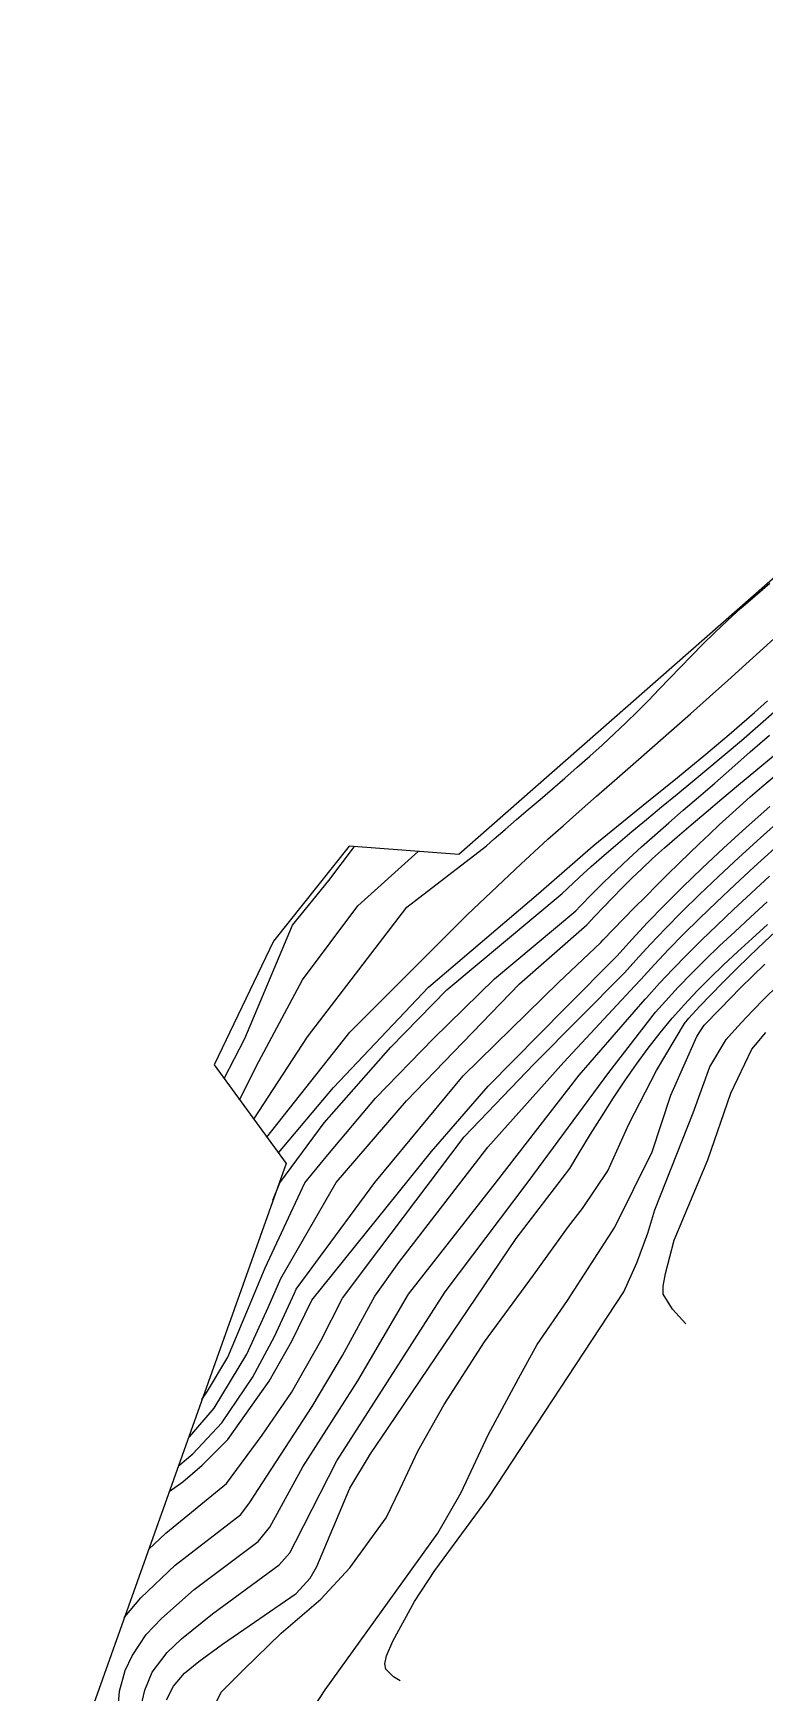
# Model space of a CAD drawing. Header units: metres. Extents: x 241192 to 243846, y 277833 to 281228.
# Drawn here: x 243446.6 to 243489.2, y 281092.7 to 281189.3 of the extents above; entities that cross this region are included whole.
import ezdxf

# ---------------------------------------------------------------- set-up
doc = ezdxf.new("R2010")
doc.units = ezdxf.units.M
for name, color, linetype in [('TERRAIN_BOUNDARY', 6, 'Continuous'), ('TERRAIN_CONTOUR_1M', 3, 'Continuous'), ('TERRAIN_CONTOUR_5M_SUPPLEMENT', 4, 'Continuous')]:
    doc.layers.add(name, color=color, linetype=linetype)

msp = doc.modelspace()

# ---------------------------------------------------------------- linework, layer by layer
at = {"layer": 'TERRAIN_BOUNDARY'}
msp.add_polyline3d([(243568.34, 281189.293, 0), (243546.752, 281188.108, 0), (243534.671, 281185.651, 0), (243522.419, 281179.845, 0), (243506.438, 281172.271, 0), (243473.137, 281143.03, 0), (243471.37, 281141.478, 0), (243464.986, 281141.97, 0), (243460.588, 281136.439, 0), (243457.141, 281129.23, 0), (243461.316, 281123.498, 0), (243446.601, 281082.142, 0)], dxfattribs=at)
at = {"layer": 'TERRAIN_CONTOUR_1M'}
for points in [[(243459.443, 281126.07, 3), (243462.568, 281130.861, 3), (243468.337, 281138.408, 3), (243472.978, 281141.99, 3), (243473.424, 281142.384, 3), (243474.068, 281142.942, 3), (243474.733, 281143.511, 3), (243475.415, 281144.092, 3), (243476.114, 281144.687, 3), (243476.825, 281145.297, 3), (243477.544, 281145.921, 3), (243478.267, 281146.555, 3), (243478.989, 281147.197, 3), (243479.704, 281147.846, 3), (243480.408, 281148.498, 3), (243481.096, 281149.15, 3), (243481.763, 281149.801, 3), (243482.407, 281150.449, 3), (243483.034, 281151.096, 3), (243483.655, 281151.743, 3), (243484.279, 281152.395, 3), (243484.917, 281153.054, 3), (243485.577, 281153.723, 3), (243486.271, 281154.403, 3), (243487.007, 281155.099, 3), (243487.792, 281155.811, 3), (243488.619, 281156.536, 3), (243489.476, 281157.268, 3)], [(243460.207, 281125.021, 4), (243465.028, 281131.134, 4), (243471.861, 281137.962, 4), (243475.005, 281140.94, 4), (243475.752, 281141.636, 4), (243476.56, 281142.371, 4), (243477.436, 281143.153, 4), (243478.381, 281143.989, 4), (243479.384, 281144.871, 4), (243480.434, 281145.791, 4), (243481.519, 281146.74, 4), (243482.626, 281147.71, 4), (243483.743, 281148.691, 4), (243484.857, 281149.676, 4), (243485.957, 281150.654, 4), (243487.031, 281151.619, 4), (243488.08, 281152.567, 4), (243489.103, 281153.497, 4), (243490.101, 281154.406, 4)], [(243460.551, 281121.348, 6), (243460.96, 281122.367, 6), (243463.535, 281125.85, 6), (243467.419, 281130.27, 6), (243470.682, 281133.607, 6), (243477.385, 281139.201, 6), (243477.698, 281139.506, 6), (243478.371, 281140.14, 6), (243479.081, 281140.788, 6), (243479.83, 281141.45, 6), (243480.617, 281142.126, 6), (243481.439, 281142.818, 6), (243482.292, 281143.525, 6), (243483.172, 281144.249, 6), (243484.074, 281144.989, 6), (243484.994, 281145.746, 6), (243485.929, 281146.521, 6), (243486.872, 281147.314, 6), (243487.821, 281148.125, 6), (243488.772, 281148.949, 6), (243489.722, 281149.783, 6)], [(243456.423, 281109.746, 7), (243456.751, 281110.243, 7), (243457.921, 281112.223, 7), (243459.041, 281114.863, 7), (243460.104, 281117.427, 7), (243462.412, 281122.373, 7), (243463.757, 281123.993, 7), (243466.521, 281127.291, 7), (243469.868, 281130.757, 7), (243473.438, 281134.247, 7), (243478.175, 281138.198, 7), (243478.425, 281138.463, 7), (243479.111, 281139.167, 7), (243479.812, 281139.865, 7), (243480.528, 281140.556, 7), (243481.257, 281141.238, 7), (243482.005, 281141.919, 7), (243482.778, 281142.609, 7), (243483.584, 281143.317, 7), (243484.429, 281144.052, 7), (243485.319, 281144.823, 7), (243486.263, 281145.641, 7), (243487.265, 281146.515, 7), (243488.33, 281147.45, 7), (243489.449, 281148.436, 7)], [(243455.631, 281107.519, 8), (243455.711, 281107.593, 8), (243457.131, 281109.253, 8), (243459.041, 281112.383, 8), (243460.271, 281115.103, 8), (243461.009, 281116.796, 8), (243464.223, 281122.38, 8), (243468.331, 281127.147, 8), (243474.905, 281133.953, 8), (243478.82, 281137.38, 8), (243479.268, 281137.862, 8), (243479.797, 281138.423, 8), (243480.326, 281138.975, 8), (243480.866, 281139.526, 8), (243481.426, 281140.082, 8), (243482.018, 281140.652, 8), (243482.65, 281141.243, 8), (243483.332, 281141.862, 8), (243484.075, 281142.517, 8), (243484.886, 281143.213, 8), (243485.758, 281143.95, 8), (243486.683, 281144.723, 8), (243487.653, 281145.529, 8), (243488.657, 281146.367, 8), (243489.688, 281147.231, 8)], [(243455.047, 281105.88, 9), (243455.891, 281106.593, 9), (243457.571, 281108.393, 9), (243459.371, 281111.043, 9), (243460.641, 281113.423, 9), (243461.801, 281115.943, 9), (243461.901, 281116.174, 9), (243466.487, 281122.389, 9), (243471.63, 281128.589, 9), (243477.2, 281134.048, 9), (243479.626, 281136.357, 9), (243479.767, 281136.507, 9), (243480.352, 281137.119, 9), (243480.965, 281137.75, 9), (243481.599, 281138.394, 9), (243482.245, 281139.044, 9), (243482.896, 281139.691, 9), (243483.543, 281140.33, 9), (243484.178, 281140.952, 9), (243484.793, 281141.55, 9), (243485.383, 281142.12, 9), (243485.957, 281142.668, 9), (243486.527, 281143.204, 9), (243487.104, 281143.737, 9), (243487.702, 281144.278, 9), (243488.332, 281144.834, 9), (243489.006, 281145.416, 9), (243489.737, 281146.034, 9)], [(243453.32, 281101.024, 11), (243454.311, 281101.963, 11), (243457.841, 281104.863, 11), (243459.921, 281107.673, 11), (243461.631, 281110.163, 11), (243463.331, 281113.173, 11), (243464.599, 281115.646, 11), (243466.723, 281118.47, 11), (243471.682, 281125.043, 11), (243475.751, 281129.3, 11), (243481.012, 281134.597, 11), (243481.668, 281135.328, 11), (243482.513, 281136.242, 11), (243483.406, 281137.178, 11), (243484.358, 281138.144, 11), (243485.38, 281139.149, 11), (243486.482, 281140.202, 11), (243487.67, 281141.306, 11), (243488.928, 281142.452, 11), (243490.236, 281143.624, 11)], [(243451.904, 281097.044, 12), (243451.941, 281097.103, 12), (243452.871, 281098.203, 12), (243454.871, 281100.103, 12), (243458.691, 281103.063, 12), (243459.181, 281103.733, 12), (243462.841, 281109.353, 12), (243464.601, 281112.323, 12), (243466.491, 281115.766, 12), (243467.886, 281117.726, 12), (243473.066, 281124.45, 12), (243477.481, 281129.398, 12), (243481.619, 281133.826, 12), (243481.955, 281134.205, 12), (243482.75, 281135.07, 12), (243483.58, 281135.944, 12), (243484.454, 281136.836, 12), (243485.381, 281137.756, 12), (243486.369, 281138.711, 12), (243487.429, 281139.712, 12), (243488.565, 281140.764, 12), (243489.762, 281141.858, 12)], [(243457.721, 281128.434, 1), (243458.92, 281130.763, 1), (243461.7, 281137.373, 1), (243463.801, 281139.97, 1), (243465.308, 281141.945, 1)], [(243458.614, 281127.207, 2), (243459.731, 281129.425, 2), (243462.271, 281134.189, 2), (243465.496, 281138.485, 2), (243469.001, 281141.66, 2)], [(243451.171, 281087.143, 13), (243451.631, 281092.783, 13), (243451.961, 281093.983, 13), (243452.351, 281094.833, 13), (243453.171, 281096.073, 13), (243454.061, 281097.013, 13), (243455.961, 281098.683, 13), (243459.701, 281101.493, 13), (243460.381, 281102.313, 13), (243462.291, 281105.833, 13), (243465.491, 281110.843, 13), (243468.442, 281115.89, 13), (243473.557, 281122.418, 13), (243478.383, 281128.635, 13), (243482.221, 281133.062, 13), (243482.292, 281133.144, 13), (243483.05, 281133.982, 13), (243483.833, 281134.813, 13), (243484.647, 281135.647, 13), (243485.502, 281136.495, 13), (243486.403, 281137.367, 13), (243487.359, 281138.273, 13), (243488.376, 281139.223, 13), (243489.46, 281140.223, 13)], [(243452.821, 281091.663, 14), (243453.091, 281092.823, 14), (243453.531, 281093.883, 14), (243454.401, 281095.033, 14), (243455.241, 281095.823, 14), (243457.041, 281097.273, 14), (243460.921, 281100.123, 14), (243461.541, 281100.833, 14), (243461.871, 281101.473, 14), (243464.271, 281106.183, 14), (243465.941, 281108.783, 14), (243470.575, 281116.026, 14), (243475.41, 281122.425, 14), (243480.093, 281128.781, 14), (243482.825, 281132.295, 14), (243483.398, 281132.95, 14), (243484.145, 281133.758, 14), (243484.915, 281134.555, 14), (243485.715, 281135.35, 14), (243486.55, 281136.154, 14), (243487.426, 281136.979, 14), (243488.348, 281137.835, 14), (243489.324, 281138.733, 14)], [(243456.761, 281091.113, 16), (243457.531, 281092.713, 16), (243458.831, 281094.013, 16), (243461.041, 281096.153, 16), (243463.331, 281098.133, 16), (243465.021, 281099.963, 16), (243467.151, 281102.863, 16), (243467.961, 281104.553, 16), (243468.981, 281106.743, 16), (243470.521, 281109.453, 16), (243472.861, 281113.103, 16), (243475.721, 281116.983, 16), (243477.761, 281119.833, 16), (243478.559, 281120.87, 16), (243480.038, 281123.065, 16), (243481.266, 281125.789, 16), (243482.878, 281128.896, 16), (243484.512, 281131.645, 16), (243484.766, 281131.944, 16), (243485.376, 281132.624, 16), (243486.028, 281133.318, 16), (243486.729, 281134.034, 16), (243487.482, 281134.779, 16), (243488.294, 281135.564, 16), (243489.169, 281136.395, 16), (243490.112, 281137.281, 16)], [(243455.831, 281080.963, 17), (243463.601, 281092.843, 17), (243470.141, 281101.963, 17), (243471.511, 281104.343, 17), (243473.081, 281107.693, 17), (243474.841, 281110.983, 17), (243475.931, 281112.963, 17), (243477.691, 281115.523, 17), (243480.454, 281119.784, 17), (243482.626, 281124.176, 17), (243483.714, 281127.479, 17), (243485.22, 281130.882, 17), (243485.642, 281131.549, 17), (243486.577, 281132.5, 17), (243487.16, 281133.099, 17), (243487.791, 281133.73, 17), (243488.467, 281134.395, 17), (243489.186, 281135.094, 17)], [(243467.948, 281093.377, 18), (243467.561, 281093.603, 18), (243467.121, 281094.063, 18), (243467.071, 281094.363, 18), (243467.171, 281094.833, 18), (243467.531, 281095.693, 18), (243468.791, 281098.003, 18), (243469.981, 281099.793, 18), (243473.111, 281104.063, 18), (243480.967, 281116.029, 18), (243481.724, 281117.716, 18), (243482.376, 281119.443, 18), (243482.787, 281120.795, 18), (243485.011, 281126.439, 18), (243485.97, 281129.124, 18), (243486.925, 281130.717, 18), (243487.232, 281131.063, 18), (243487.824, 281131.702, 18), (243488.47, 281132.378, 18), (243489.167, 281133.092, 18), (243489.912, 281133.842, 18)], [(243484.589, 281114.152, 19), (243483.801, 281115.003, 19), (243483.261, 281115.893, 19), (243483.261, 281116.343, 19), (243483.391, 281117.093, 19), (243483.911, 281119.033, 19), (243485.862, 281123.711, 19), (243487.208, 281127.594, 19), (243488.423, 281130.14, 19), (243488.633, 281130.4, 19), (243489.244, 281131.119, 19)]]:
    msp.add_polyline3d(points, dxfattribs=at)
at = {"layer": 'TERRAIN_CONTOUR_5M_SUPPLEMENT'}
for points in [[(243460.869, 281124.111, 5), (243464.078, 281127.919, 5), (243469.605, 281133.749, 5), (243476.015, 281139.21, 5), (243479.184, 281141.98, 5), (243480.026, 281142.672, 5), (243480.86, 281143.352, 5), (243481.685, 281144.021, 5), (243482.499, 281144.68, 5), (243483.301, 281145.33, 5), (243484.09, 281145.971, 5), (243484.864, 281146.604, 5), (243485.622, 281147.23, 5), (243486.364, 281147.849, 5), (243487.098, 281148.47, 5), (243487.832, 281149.101, 5), (243488.576, 281149.748, 5), (243489.339, 281150.42, 5)], [(243454.517, 281104.388, 10), (243455.311, 281104.963, 10), (243456.431, 281105.933, 10), (243457.921, 281107.423, 10), (243460.341, 281110.823, 10), (243461.661, 281113.153, 10), (243462.821, 281115.533, 10), (243469.781, 281124.199, 10), (243473.077, 281127.987, 10), (243477.531, 281132.515, 10), (243480.586, 281135.586, 10), (243481.446, 281136.539, 10), (243482.358, 281137.519, 10), (243483.336, 281138.532, 10), (243484.39, 281139.587, 10), (243485.535, 281140.691, 10), (243486.775, 281141.848, 10), (243488.093, 281143.046, 10), (243489.468, 281144.27, 10)], [(243454.361, 281092.263, 15), (243454.761, 281093.073, 15), (243455.411, 281093.823, 15), (243456.231, 281094.503, 15), (243457.621, 281095.513, 15), (243461.911, 281098.463, 15), (243462.711, 281099.343, 15), (243463.101, 281100.023, 15), (243465.031, 281104.593, 15), (243466.231, 281106.593, 15), (243467.261, 281108.103, 15), (243474.711, 281119.133, 15), (243477.84, 281123.208, 15), (243478.372, 281124.103, 15), (243479.039, 281125.203, 15), (243479.705, 281126.272, 15), (243480.371, 281127.308, 15), (243481.039, 281128.31, 15), (243481.713, 281129.276, 15), (243482.394, 281130.205, 15), (243483.084, 281131.095, 15), (243483.787, 281131.945, 15), (243484.504, 281132.755, 15), (243485.239, 281133.535, 15), (243485.997, 281134.297, 15), (243486.782, 281135.052, 15), (243487.597, 281135.813, 15), (243488.448, 281136.59, 15), (243489.338, 281137.397, 15)]]:
    msp.add_polyline3d(points, dxfattribs=at)

doc.saveas('drawing.dxf')
